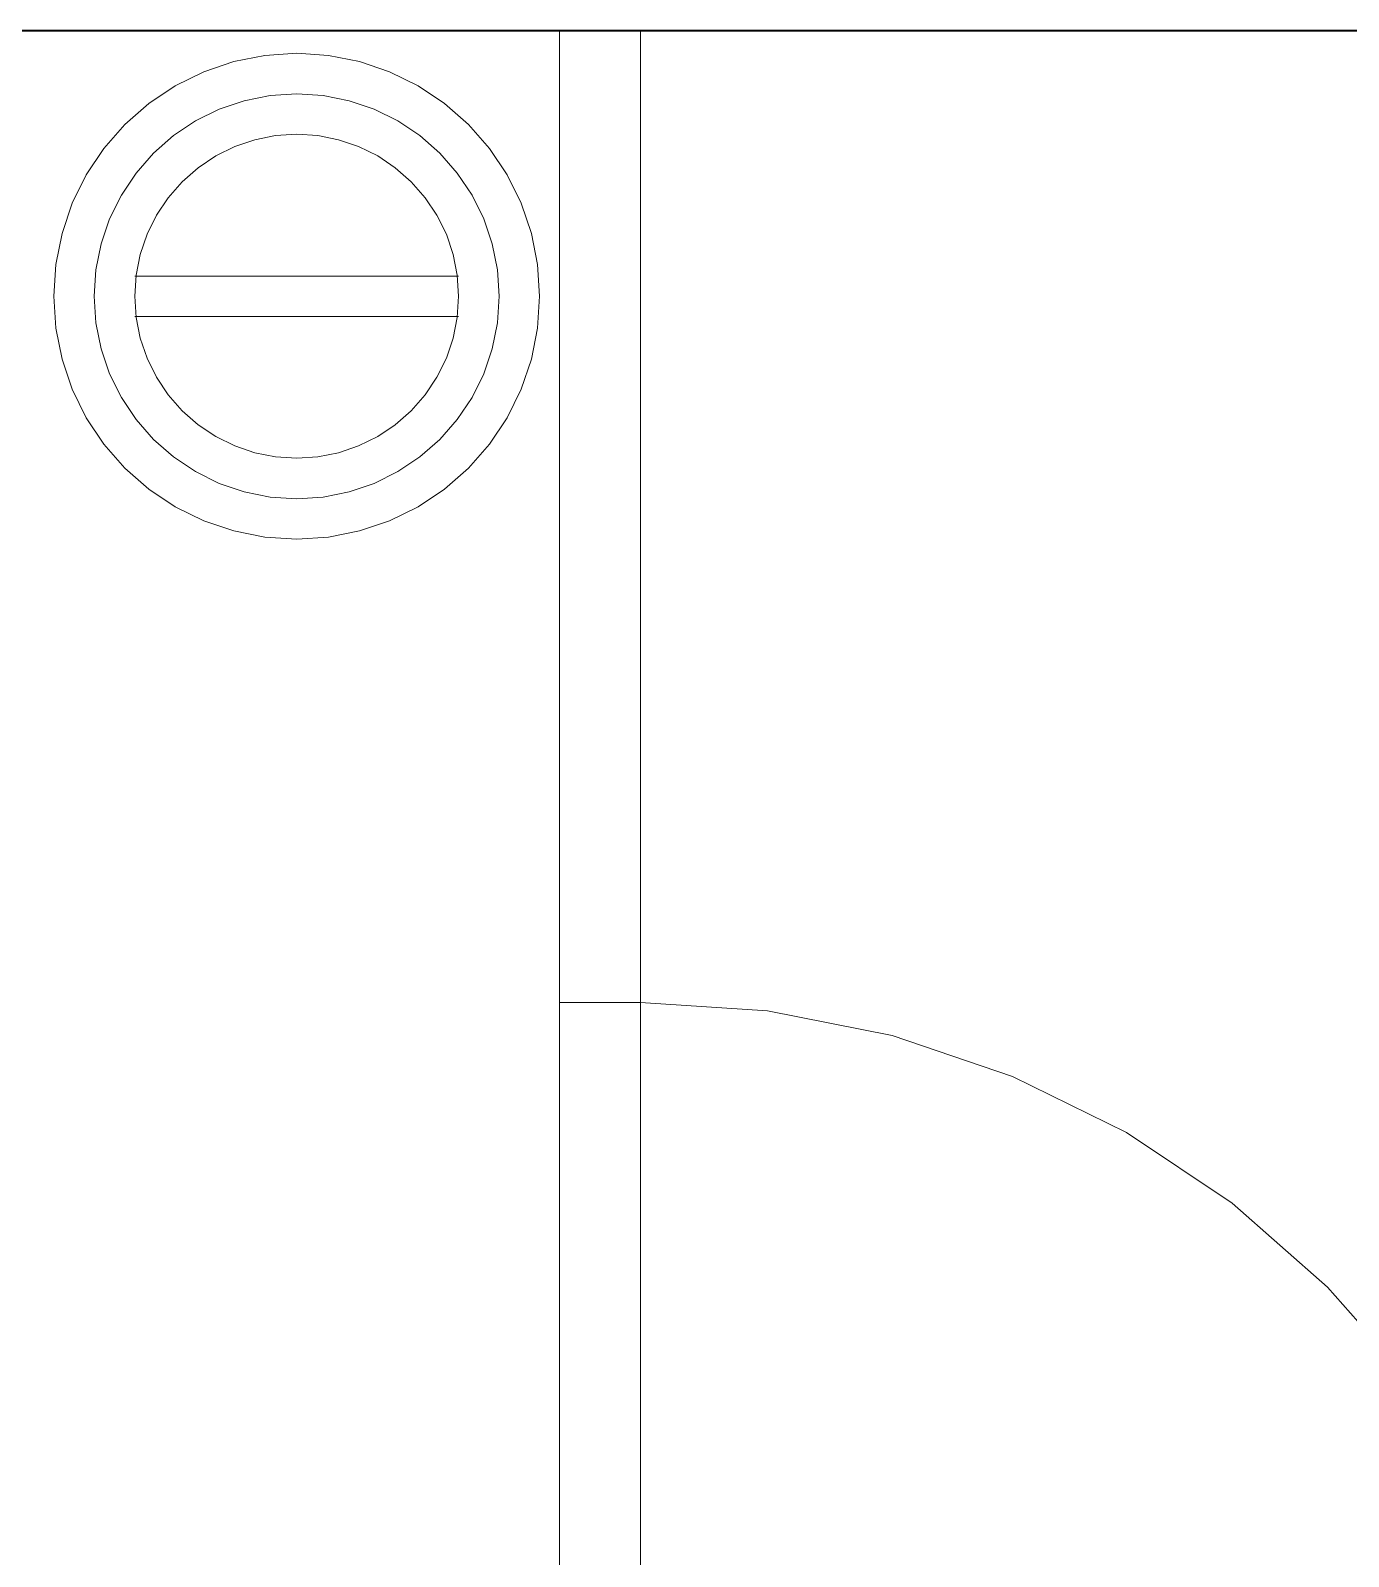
# Model space of a CAD drawing. Extents: x -1132 to 613, y -233 to 616.
# Drawn here: x -777.04 to -760.76, y 364.54 to 383.38 of the extents above; entities that cross this region are included whole.
import ezdxf
from ezdxf.lldxf.tags import DXFTag

# ---------------------------------------------------------------- set-up
doc = ezdxf.new("R2010")
doc.units = 0
doc.layers.get('0').update_dxf_attribs({"lineweight": 13})
doc.layers.add('A-DETL-____-OTLN', color=5, linetype='Continuous', lineweight=9, true_color=0x0000ff)
doc.layers.add('A-WALL-____-MCUT', color=7, linetype='Continuous', lineweight=35)
tags = doc.linetypes.add('Strichliert - Fein', pattern=[0.15, 0.1, -0.05]).pattern_tags.tags
tags[6:7] = [DXFTag(74, 4), DXFTag(75, 0), DXFTag(340, '0'), DXFTag(46, 1.0), DXFTag(50, 0.0), DXFTag(44, 0.0), DXFTag(45, 0.0)]
tags[4:5] = [DXFTag(74, 4), DXFTag(75, 0), DXFTag(340, '0'), DXFTag(46, 1.0), DXFTag(50, 0.0), DXFTag(44, 0.0), DXFTag(45, 0.0)]

# ---------------------------------------------------------------- blocks, each defined once
blk = doc.blocks.new('Referenz-A0UJ2EK7XE', base_point=(-1124.077, -162.872))
at = {"layer": 'A-DETL-____-OTLN', "color": 0, "linetype": 'Strichliert - Fein', "ltscale": 0.13}
for p, q in [((-770.506, 359.378), (-770.506, 383.378)), ((-770.506, 383.378), (-769.506, 383.378)), ((-769.506, 383.378), (-769.506, 358.378)), ((-774.145, 383.071), (-774.529, 382.995)), ((-773.753, 383.097), (-774.145, 383.071)), ((-773.361, 383.071), (-773.753, 383.097)), ((-772.977, 382.995), (-773.361, 383.071)), ((-774.901, 382.868), (-775.253, 382.695)), ((-774.529, 382.995), (-774.901, 382.868)), ((-772.605, 382.868), (-772.977, 382.995)), ((-772.253, 382.695), (-772.605, 382.868)), ((-775.253, 382.695), (-775.579, 382.477)), ((-771.927, 382.477), (-772.253, 382.695)), ((-775.579, 382.477), (-775.874, 382.218)), ((-774.4, 382.512), (-774.71, 382.406)), ((-774.079, 382.575), (-774.4, 382.512)), ((-773.753, 382.597), (-774.079, 382.575)), ((-773.427, 382.575), (-773.753, 382.597)), ((-773.106, 382.512), (-773.427, 382.575)), ((-772.796, 382.406), (-773.106, 382.512)), ((-771.632, 382.218), (-771.927, 382.477)), ((-774.71, 382.406), (-775.003, 382.262)), ((-772.503, 382.262), (-772.796, 382.406)), ((-775.874, 382.218), (-776.133, 381.923)), ((-775.003, 382.262), (-775.275, 382.08)), ((-772.231, 382.08), (-772.503, 382.262)), ((-771.373, 381.923), (-771.632, 382.218)), ((-776.133, 381.923), (-776.351, 381.597)), ((-775.275, 382.08), (-775.521, 381.865)), ((-774.518, 381.945), (-774.753, 381.829)), ((-774.271, 382.029), (-774.518, 381.945)), ((-774.014, 382.08), (-774.271, 382.029)), ((-773.753, 382.097), (-774.014, 382.08)), ((-773.492, 382.08), (-773.753, 382.097)), ((-773.235, 382.029), (-773.492, 382.08)), ((-772.988, 381.945), (-773.235, 382.029)), ((-772.753, 381.829), (-772.988, 381.945)), ((-771.985, 381.865), (-772.231, 382.08)), ((-771.155, 381.597), (-771.373, 381.923)), ((-775.521, 381.865), (-775.736, 381.619)), ((-774.753, 381.829), (-774.97, 381.683)), ((-772.535, 381.683), (-772.753, 381.829)), ((-771.77, 381.619), (-771.985, 381.865)), ((-776.351, 381.597), (-776.525, 381.245)), ((-775.736, 381.619), (-775.918, 381.347)), ((-774.97, 381.683), (-775.167, 381.511)), ((-772.339, 381.511), (-772.535, 381.683)), ((-771.588, 381.347), (-771.77, 381.619)), ((-770.981, 381.245), (-771.155, 381.597)), ((-775.918, 381.347), (-776.063, 381.054)), ((-775.167, 381.511), (-775.34, 381.314)), ((-772.166, 381.314), (-772.339, 381.511)), ((-771.443, 381.054), (-771.588, 381.347)), ((-776.525, 381.245), (-776.651, 380.873)), ((-775.34, 381.314), (-775.485, 381.097)), ((-772.021, 381.097), (-772.166, 381.314)), ((-770.855, 380.873), (-770.981, 381.245)), ((-776.063, 381.054), (-776.168, 380.744)), ((-775.485, 381.097), (-775.601, 380.862)), ((-771.905, 380.862), (-772.021, 381.097)), ((-771.338, 380.744), (-771.443, 381.054)), ((-776.651, 380.873), (-776.727, 380.488)), ((-775.601, 380.862), (-775.685, 380.614)), ((-771.821, 380.614), (-771.905, 380.862)), ((-770.779, 380.488), (-770.855, 380.873)), ((-776.168, 380.744), (-776.232, 380.423)), ((-775.685, 380.614), (-775.736, 380.358)), ((-771.77, 380.358), (-771.821, 380.614)), ((-771.274, 380.423), (-771.338, 380.744)), ((-776.727, 380.488), (-776.753, 380.097)), ((-776.232, 380.423), (-776.253, 380.097)), ((-771.253, 380.097), (-771.274, 380.423)), ((-770.753, 380.097), (-770.779, 380.488)), ((-775.736, 380.358), (-775.753, 380.097)), ((-775.753, 380.347), (-771.753, 380.347)), ((-771.753, 380.097), (-771.77, 380.358)), ((-776.753, 380.097), (-776.727, 379.705)), ((-776.253, 380.097), (-776.232, 379.77)), ((-775.753, 380.097), (-775.736, 379.836)), ((-771.77, 379.836), (-771.753, 380.097)), ((-771.274, 379.77), (-771.253, 380.097)), ((-770.779, 379.705), (-770.753, 380.097)), ((-775.753, 379.847), (-771.753, 379.847)), ((-776.727, 379.705), (-776.651, 379.32)), ((-776.232, 379.77), (-776.168, 379.45)), ((-775.736, 379.836), (-775.685, 379.579)), ((-771.821, 379.579), (-771.77, 379.836)), ((-771.338, 379.45), (-771.274, 379.77)), ((-770.855, 379.32), (-770.779, 379.705)), ((-775.685, 379.579), (-775.601, 379.331)), ((-771.905, 379.331), (-771.821, 379.579)), ((-776.651, 379.32), (-776.525, 378.949)), ((-776.168, 379.45), (-776.063, 379.14)), ((-775.601, 379.331), (-775.485, 379.097)), ((-772.021, 379.097), (-771.905, 379.331)), ((-771.443, 379.14), (-771.338, 379.45)), ((-770.981, 378.949), (-770.855, 379.32)), ((-776.063, 379.14), (-775.918, 378.847)), ((-775.485, 379.097), (-775.34, 378.879)), ((-772.166, 378.879), (-772.021, 379.097)), ((-771.588, 378.847), (-771.443, 379.14)), ((-776.525, 378.949), (-776.351, 378.597)), ((-771.155, 378.597), (-770.981, 378.949)), ((-775.918, 378.847), (-775.736, 378.575)), ((-775.34, 378.879), (-775.167, 378.683)), ((-772.339, 378.683), (-772.166, 378.879)), ((-771.77, 378.575), (-771.588, 378.847)), ((-776.351, 378.597), (-776.133, 378.271)), ((-775.736, 378.575), (-775.521, 378.329)), ((-775.167, 378.683), (-774.97, 378.51)), ((-772.535, 378.51), (-772.339, 378.683)), ((-771.985, 378.329), (-771.77, 378.575)), ((-771.373, 378.271), (-771.155, 378.597)), ((-774.97, 378.51), (-774.753, 378.365)), ((-774.753, 378.365), (-774.518, 378.249)), ((-772.988, 378.249), (-772.753, 378.365)), ((-772.753, 378.365), (-772.535, 378.51)), ((-776.133, 378.271), (-775.874, 377.975)), ((-775.521, 378.329), (-775.275, 378.113)), ((-774.518, 378.249), (-774.271, 378.165)), ((-774.271, 378.165), (-774.014, 378.114)), ((-773.492, 378.114), (-773.235, 378.165)), ((-773.235, 378.165), (-772.988, 378.249)), ((-772.231, 378.113), (-771.985, 378.329)), ((-771.632, 377.975), (-771.373, 378.271)), ((-775.874, 377.975), (-775.579, 377.717)), ((-775.275, 378.113), (-775.003, 377.932)), ((-774.014, 378.114), (-773.753, 378.097)), ((-773.753, 378.097), (-773.492, 378.114)), ((-772.503, 377.932), (-772.231, 378.113)), ((-771.927, 377.717), (-771.632, 377.975)), ((-775.003, 377.932), (-774.71, 377.787)), ((-774.71, 377.787), (-774.4, 377.682)), ((-773.106, 377.682), (-772.796, 377.787)), ((-772.796, 377.787), (-772.503, 377.932)), ((-775.579, 377.717), (-775.253, 377.499)), ((-774.4, 377.682), (-774.079, 377.618)), ((-774.079, 377.618), (-773.753, 377.597)), ((-773.753, 377.597), (-773.427, 377.618)), ((-773.427, 377.618), (-773.106, 377.682)), ((-772.253, 377.499), (-771.927, 377.717)), ((-775.253, 377.499), (-774.901, 377.325)), ((-772.605, 377.325), (-772.253, 377.499)), ((-774.901, 377.325), (-774.529, 377.199)), ((-772.977, 377.199), (-772.605, 377.325)), ((-774.529, 377.199), (-774.145, 377.122)), ((-774.145, 377.122), (-773.753, 377.097)), ((-773.753, 377.097), (-773.361, 377.122)), ((-773.361, 377.122), (-772.977, 377.199)), ((-769.506, 371.378), (-770.506, 371.378)), ((-767.94, 371.276), (-769.506, 371.378)), ((-766.4, 370.969), (-767.94, 371.276)), ((-764.914, 370.465), (-766.4, 370.969)), ((-763.506, 369.771), (-764.914, 370.465)), ((-762.201, 368.898), (-763.506, 369.771)), ((-761.021, 367.864), (-762.201, 368.898)), ((-759.986, 366.683), (-761.021, 367.864))]:
    blk.add_line(p, q, dxfattribs=at)
at = {"layer": 'A-WALL-____-MCUT', "color": 0, "linetype": 'Continuous', "ltscale": 0.35}
blk.add_line((-785.506, 383.378), (-723.506, 383.378), dxfattribs=at)

msp = doc.modelspace()

# ---------------------------------------------------------------- block references
at = {"color": 9, "lineweight": 25, "ltscale": 0.25, "true_color": 0xc0c0c0}
msp.add_blockref('Referenz-A0UJ2EK7XE', (-1124.077, -162.872), dxfattribs=at)

doc.saveas('drawing.dxf')
